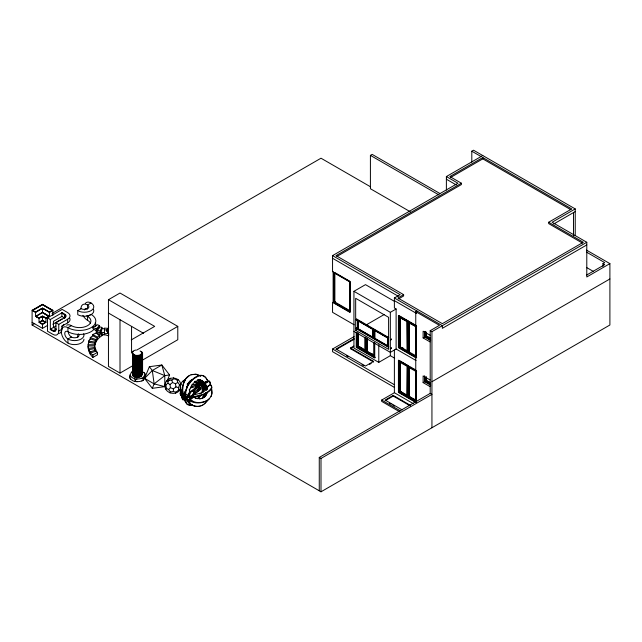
<?xml version="1.0" encoding="UTF-8"?>
<svg xmlns="http://www.w3.org/2000/svg" width="642" height="642" viewBox="0 0 642 642"><rect width="100%" height="100%" fill="white"/><g stroke="black" fill="none" stroke-linecap="round" stroke-linejoin="round"><path stroke-width="0.96" d="M202.768 383.306L202.11 380.85L200.127 379.831A11.387 6.404 -58.7 0 0 197.343 380.184M203.185 383.579L202.519 381.035L200.545 380.08M94.735 346.255L94.96 342.082L95.939 340.717L90.273 338.824L88.644 341.103L88.644 343.502M209.613 382.335L209.565 381.508L209.926 382.191M199.341 382.536L199.18 380.971L198.017 379.807L200.143 381.276L202.005 383.86L199.341 382.536L200.858 381.669M205.119 393.859L204.028 396.957M186.742 387.872L188.042 383.651L191.244 380.032M205.552 393.113L205.247 394.373L205.584 393.514M141.762 353.983L141.256 355.114M141.762 356.037L141.256 357.177M141.762 357.064L141.256 358.204M141.762 359.127L141.256 360.266M141.762 361.189L141.256 362.321M141.762 362.216C140.646 365.467 135.045 364.817 133.4 362.232M141.762 364.271L141.256 365.41M141.762 366.333L141.256 367.473M141.762 367.36L141.256 368.5M141.762 369.423L141.256 370.562M141.762 371.477C140.758 374.567 135.863 373.997 133.857 372.143M141.762 372.512L141.256 373.652M141.762 374.567L141.256 375.706M142.002 374.936C140.959 378.684 133.769 378.684 132.613 375M131.69 371.903L129.973 375.129L129.973 377.825C131.787 382.191 138.046 382.231 141.882 380.955L143.27 379.887L143.68 377.159L145.012 374.286L144.257 372.841L142.075 371.582M132.485 353.084C131.891 357.987 141.392 358.701 142.668 354.416L141.978 353.012M132.485 354.119C131.899 358.332 138.343 358.958 141.152 357.433M132.485 355.146C131.899 359.36 138.343 359.985 141.152 358.461M132.485 356.174C131.891 361.069 141.392 361.791 142.668 357.506L141.978 356.101M132.485 357.209C131.899 361.414 138.343 362.048 141.152 360.523M132.485 358.236C131.899 362.449 138.343 363.075 141.152 361.55M132.485 359.263C131.899 363.476 138.343 364.102 141.152 362.586M132.485 360.29C131.891 365.194 141.392 365.908 142.668 361.623L141.978 360.218M132.485 361.326C131.899 365.539 138.343 366.165 141.152 364.64M132.485 362.353C131.899 366.566 138.343 367.192 141.152 365.667M132.485 363.38C131.891 368.275 141.392 368.998 142.668 364.712L141.978 363.308M132.485 364.415C131.899 368.62 138.343 369.254 141.152 367.73M132.485 365.442C131.899 369.656 138.343 370.282 141.152 368.757M132.485 366.47C131.891 371.365 141.392 372.087 142.668 367.802L141.978 366.389M132.485 367.497C131.899 371.71 138.343 372.344 141.152 370.819M132.485 368.532C131.899 372.745 138.343 373.371 141.152 371.846M132.485 369.559C131.891 374.455 141.392 375.177 142.668 370.891L141.978 369.479M132.485 370.586C131.899 374.8 138.343 375.434 141.152 373.909M132.485 371.622C131.899 375.827 138.343 376.461 141.152 374.936M132.485 372.649C131.899 376.862 138.343 377.488 141.152 375.963M132.485 373.676L133.006 376.076L136.152 377.6M144.257 372.841L145.381 374.342C145.277 376.814 144.538 380.088 141.882 380.955M92.873 357.425L92.873 355.018L90.273 353.068L95.939 351.182L97.496 352.354L97.496 354.753L92.873 357.425C88.885 353.606 87.007 347.635 88.644 342.306L94.96 343.277L94.623 346.343M207.061 392.8C206.234 398.192 198.097 400.704 194.301 396.78L194.606 396.491M141.914 352.707L141.256 354.087A4.783 2.761 0 0 1 133.319 354.36A4.783 2.761 0 0 1 135.927 350.018M209.3 381.805L209.156 380.778C201.797 382.167 194.839 388.258 188.852 393.097C182.994 403.529 186.212 386.476 188.876 384.381A16.339 9.437 -60 0 1 194.077 378.555L198.354 376.084A16.339 9.437 -60 0 1 203.554 375.907M180.29 386.556L180.924 384.157M189.149 389.999L189.262 389.582M211.571 386.588C213.016 388.908 208.827 391.708 207.045 392.768L205.384 396.419L203.634 397.783M211.122 396.459L211.74 394.108M204.357 383.852L204.942 385.73L202.96 384.582L203.097 384.101M186.653 386.805L186.798 386.283L186.461 387.142M189.502 375.538L185.915 378.668L183.243 384.422L182.689 390.352L183.355 395.376L188.507 384.173A16.339 9.437 -60 0 1 193.667 378.371A16.09 9.293 -60 0 1 197.993 375.867A16.339 9.437 -60 0 1 203.193 375.69L205.568 377.223L207.864 381.019M183.644 395.737C187.905 384.47 184.037 393.032 185.634 396.876L184.495 396.764L183.644 395.737L186.252 394.228M207.013 389.253L206.852 389.678L205.544 386.356L207.013 387.977M206.234 392.382L204.052 397.334M94.96 344.481C96.26 339.787 100.152 336.32 104.429 334.281M180.29 393.193L180.514 395.063L181.373 395.857L182.497 399.131L182.938 396.676L181.558 396.018L182.408 398.979M207.101 388.017C203.771 394.637 194.703 393.129 189.462 397.045C188.764 391.451 195.208 389.02 198.795 386.235C201.965 385.08 206.379 379.92 209.653 381.581M149.361 366.702L144.586 378.363L152.306 388.33L164.793 386.628L164.793 375.61L161.848 365.001L149.361 366.702L152.306 370.506L164.793 375.61L169.568 374.96L167 381.244M152.306 388.33L154.128 383.876L152.306 370.506L161.848 365.001L169.568 374.96M180.739 387.278C178.966 397.213 163.004 394.052 165.195 384.157C166.591 375.763 180.009 376.1 180.739 384.654L179.608 384.815L177.77 382.447L177.072 379.92L174.102 378.708L173.404 377.801M165.901 389.301L166.326 388.241L165.901 385.064L167.731 383.194L168.862 380.417L171.831 380.016L174.102 378.708M170.002 379.27L170.435 378.21M170.002 392.976L170.435 391.917L168.597 389.55L166.326 388.241M175.507 393.225L175.94 392.166L178.468 390.208L179.608 390.047M178.468 390.208L178.468 387.583L179.608 384.815M198.972 383.402L200.745 381.998M201.572 393.153C206.251 377.255 198.619 393.329 192.704 394.573M180.771 391.363L180.282 394.068M100.2 331.039L101.893 327.396L99.526 326.834L96.26 330.1L100.2 331.039L100.2 333.447L108.659 335.846L108.659 333.447L106.965 329.795L104.429 329.988M101.893 329.795L100.2 333.447L92.873 328.6L92.873 327.396L97.496 324.732L99.526 325.63L99.526 328.03M106.965 330.871L108.659 327.227M202.928 392.302L205.231 387.27L205.552 389.614M186.597 396.973L189.759 392.952C188.114 394.581 190.249 398.497 186.597 396.973L189.197 395.472M63.783 324.346A4.414 2.544 -60 0 1 61.881 326.184L61.881 329.25L58.759 331.055A8.169 4.719 60 0 1 52.981 334.394L47.492 331.224L47.492 317.878L50.325 319.515L62.17 312.67L65.187 314.444A4.165 2.407 0 0 1 65.187 317.373L55.926 322.749L55.902 329.852A4.165 2.407 60 0 1 53.366 331.312L50.325 329.587L50.614 329.089L53.27 330.622L56.103 328.985L53.446 327.452L53.446 321.313L61.881 316.442L64.537 317.975A3.756 2.167 0 0 1 64.858 318.191M62.17 312.67L61.881 313.176L64.537 314.708L64.537 317.975M204.252 394.501L203.193 396.258A16.339 9.437 -60 0 1 202.423 397.382M187.464 384.141L189.904 380.955M204.613 394.71L203.554 396.467A16.339 9.437 -60 0 1 202.382 398.128M209.573 398.61L204.341 403.85M207.406 400.311L204.71 403.722L202.663 405.038M207.061 389.301L206.411 390.063M133.006 351.294C130.446 355.66 138.319 357.281 141.152 355.379M200.192 395.496L200.127 395.592A11.387 6.741 -61.3 0 1 197.343 398.522M200.617 395.745L200.545 395.841A11.387 6.404 -58.7 0 1 197.704 398.738M141.256 354.087L141.762 352.948L141.128 351.792M193.507 391.187L194.077 390.456L192.343 391.451M199.734 389.18L198.017 390.175L199.18 388.089L199.341 385.754M190.048 398.594L192.022 397.374L189.591 397.502L190.048 398.594L191.613 397.687M207.045 400.592C202.102 402.943 194.173 403.978 190.329 399.075C195.184 395.504 202.118 396.523 207.045 392.768M198.129 383.491L198.691 382.656L195.545 381.95L197.985 383.346M152.306 370.506L144.586 378.363L154.128 383.876L164.793 386.628M168.597 389.55L170.435 387.68L170.002 384.502L167.731 383.194M98.876 328.688L96.26 331.296L96.26 328.897L99.526 325.63M203.225 387.535L193.362 394.958M193.09 391.323L194.077 390.456M143.68 377.159C139.852 379.912 132.228 379.952 129.973 375.129M136.915 381.725L135.374 381.107L135.374 380.12L136.915 379.029M198.017 390.175L202.005 385.673L201.066 385.665M187.079 384.125L190.538 382.255M183.082 381.525L185.105 379.984M154.128 383.876L164.793 375.61M170.002 384.502L172.537 382.536L175.507 383.755L177.77 382.447M175.94 392.166L173.404 391.516L173.404 388.892L175.94 386.933L178.468 387.583M90.273 339.225L90.273 337.628L92.873 335.67L97.496 338.342L95.939 339.514L95.939 341.913M194.357 381.91L195.377 381.171M197.319 391.644L198.611 390.721M191.34 380.064L192.704 379.422M141.256 356.149L138.72 357.121L135.47 356.687M141.256 359.231L137.621 360.234L134.563 359.327M141.256 366.438L138.72 367.417L135.47 366.983M141.256 369.527L138.72 370.506L135.47 370.073M197.985 384.43L195.545 385.866L198.691 385.328L198.129 384.293M193.122 393.682L197.993 389.301L198.811 385.786L190.618 387.904M193.25 394.421L196.019 392.567M131.305 372.256L131.714 372.232M143.68 379.855L143.27 379.887M586.499 250.115L609.9 263.621L609.9 325.004L321 491.796L32.1 325.004L32.1 310.327L42.5 304.324L52.901 310.327L52.901 315.326M32.565 310.327L42.5 304.589L52.435 310.455L49.434 312.197L42.5 308.192L35.567 312.197L32.565 310.455L35.567 312.06L42.5 308.056L49.434 312.06L52.435 310.327M32.565 310.455L42.5 304.725L52.435 310.455M32.1 310.327L35.567 312.325L42.5 308.32L49.434 312.325L52.901 310.327M35.567 312.325L35.567 316.329L42.5 312.325L49.434 316.329L49.434 312.325M36.032 316.466L42.5 312.598L48.969 316.466L45.967 318.199L42.5 316.193L39.034 318.199L36.032 316.466L39.034 318.063L42.5 316.065L45.967 318.063L48.969 316.329M35.567 316.329L39.034 318.336L42.5 316.329L45.967 318.336L49.434 316.329M32.1 325.004L34.7 323.504M52.05 313.481L321 158.213L370.41 186.734M39.034 318.336L39.034 322.332L42.5 320.334L45.967 322.332L45.967 318.336M39.499 322.332L42.5 320.599L45.502 322.332L42.5 324.202L39.499 322.332L42.5 324.074L45.502 322.332M39.499 322.469L42.5 320.735L45.502 322.469M47.492 317.878L62.17 309.404L67.659 312.574A8.169 4.719 0 0 1 67.659 319.243L67.659 322.846L61.881 326.184M39.034 322.332L42.5 324.338L45.967 322.332M32.1 322.332L42.5 328.343L47.701 325.333M52.796 324.218L61.881 318.978A4.414 2.544 -60 0 1 61.857 319.467M77.754 310.664L81.221 308.666A4.494 2.592 0 0 0 87.577 308.666A4.494 2.592 0 0 0 87.577 304.998L91.044 302.992A9.397 5.425 0 0 1 91.044 310.664A9.397 5.425 0 0 1 77.754 310.664L77.754 314.668A9.397 5.425 0 0 0 89.102 315.535A9.397 5.425 0 0 0 93.483 309.428M50.325 329.25L55.918 326.024M55.926 322.749L58.759 324.387L67.659 319.243M132.942 365.619L120.006 373.09L108.45 366.413L108.45 299.694L120.006 293.025L177.786 326.385L177.786 339.73L142.428 360.146M86.758 315.736A4.494 2.592 60 0 0 87.577 316.337A11.444 6.605 0 0 1 87.577 325.679A11.444 6.605 0 0 1 71.398 325.679L67.932 327.677A9.397 5.425 60 0 0 61.287 331.513A9.397 5.425 60 0 0 67.932 343.021A9.397 5.425 0 0 0 78.18 344.2A9.397 5.425 0 0 0 83.974 339.185M410.278 211.756L370.41 188.74L370.41 155.38L372.143 154.377L439.738 193.403M78.468 333.888A4.494 2.592 0 0 1 77.313 337.243A4.494 2.592 0 0 1 71.398 337.018L67.932 339.024L67.932 343.021M92.873 355.018L97.496 352.354M131.273 339.899L154.674 326.385L108.45 299.694M471.806 162.153L471.806 151.199L473.539 150.204L575.232 208.915L575.232 235.598M136.698 350.107L177.786 326.385M446.383 190.08L446.383 176.558L482.784 155.541M582.454 243.109L548.653 223.593L548.653 222.26L571.765 208.915L482.784 157.539L449.849 176.558L461.405 183.227L461.405 184.559L336.889 256.447M450.716 177.393L482.784 158.871L570.899 209.749M354.224 324.836L332.556 312.325L332.556 302.318L349.89 312.325L349.89 281.637L332.556 271.63L332.556 255.612L457.939 183.227L446.383 176.558M461.405 183.227L336.023 255.612L403.625 294.646L403.625 295.978L398.674 298.843M185.217 379.647C178.741 382.094 180.707 389.734 180.282 394.076M335.445 301.652L334.289 302.318L334.289 272.962M394.67 358.196L390.336 355.692L378.78 362.369L353.935 348.02L353.935 291.308L365.491 284.639L394.092 301.154M198.53 383.908L200.063 383.025M195.545 385.866L198.563 384.125M180.41 394.613L181.277 395.384L182.793 394.509M181.469 395.544L183.05 396.299L181.469 393.129L181.469 395.544L182.962 394.678M198.972 384.518L199.253 385.272L201.492 383.98M183.355 395.376L185.089 394.373M202.96 384.582L204.702 383.579M184.398 395.568L186.132 394.565M204.678 384.101C205.889 388.522 204.646 381.284 207.839 382.512M190.465 396.194L192.736 394.886M205.247 384.004L205.649 385.97L206.716 386.813L209.741 385.064M208.498 386.58C205.841 386.725 207.928 390.729 206.868 386.99L210.688 384.791L211.876 387.126C207.695 394.726 197.423 396.291 189.462 397.045M189.591 397.502L191.87 396.178M190.329 399.075L193.507 397.238M388.314 338.382L356.246 319.868L356.246 319.331L356.711 319.066L388.779 337.58M356.246 319.868L356.711 319.066M416.048 360.531L396.114 349.023L396.114 308.987L394.381 307.991L394.381 297.984L400.159 294.646L332.556 255.612M357.867 320.799L358.324 320.535L358.324 328.808L357.867 329.073L357.867 320.27L357.401 320.535L357.401 328.808L357.867 328.535M403.625 294.646L397.847 297.984L442.338 323.664L583.321 242.275L548.653 222.26M388.603 347.354L356.246 328.672L356.246 328.142L356.711 327.869L388.779 346.383M356.246 328.672L356.711 327.869M355.668 330.341L388.603 349.352L388.603 317.333L355.668 298.313L355.668 330.341L357.401 329.338M366.068 325.004L384.269 314.492M353.935 291.308L390.336 312.325L396.114 308.987M394.092 387.214L332.556 351.688L332.556 349.023L354.119 336.577M575.232 208.915L552.12 222.26L586.788 242.275L586.788 276.967L609.9 263.621M354.127 338.567L336.023 349.023L365.491 366.036L373.58 361.366L350.468 348.02L350.468 348.686L373.58 362.032M336.023 349.689L354.127 339.233M553.829 223.938L575.232 211.579M374.623 329.94L374.158 330.205L374.158 338.478L374.623 338.214M375.08 330.205L374.623 330.478L374.623 338.743L375.08 338.478M400.159 346.688L400.159 317.597L407.148 321.634L407.148 350.725L400.046 346.752L400.391 317.461M350.468 348.02L353.894 346.046M350.468 348.686L353.036 347.202M415.759 402.438L415.759 311.659L416.915 310.993M358.092 333.246L358.445 346.086M400.046 317.662L407.381 321.498M407.726 321.297L407.726 351.993L399.348 347.153L399.348 316.466L408.071 321.096M409.115 351.856L409.115 322.765L416.104 326.802L416.104 355.893L409.002 351.92L409.347 322.637M358.092 346.287L365.434 350.123M388.025 337.676L387.559 337.949L387.559 346.223L388.025 345.95M367.047 338.414L367.401 351.254M409.002 322.838L416.337 326.674M367.047 351.455L374.39 355.291L372.055 353.951M369.535 364.367L371.156 363.436M396.114 349.023L390.336 352.354L353.935 331.344M319.267 490.801L319.267 457.441L430.204 393.385L430.204 330.67L439.449 325.333L415.759 311.659M430.204 330.67L431.938 331.673L586.788 242.275M430.06 335.236L423.126 331.232L423.126 337.909L426.649 335.87M586.788 244.939L442.338 328.335L442.338 325.671L394.381 297.984M407.381 350.588L407.036 321.698M400.046 362.369L400.159 391.387L407.148 395.424L407.148 366.333L400.046 362.369L400.046 391.451L407.381 395.287M416.337 355.756L415.992 326.874M407.381 366.205L407.036 395.488M407.726 366.004L407.726 396.692L399.348 391.853L399.348 361.165L408.071 365.804M409.002 367.537L409.115 396.555L416.104 400.592L416.104 371.509L409.002 367.537L409.002 396.628L416.337 400.464M416.337 371.373L415.992 400.664M602.966 266.502L602.966 263.621L604.7 262.618L586.499 252.113M586.732 274.993L604.7 264.624L602.966 263.621M399.645 411.771L381.669 401.394L381.669 400.062L394.381 392.719L413.448 403.73M410.326 405.262L393.225 395.392L385.136 400.062L402.237 409.933M400.046 391.451L402.719 392.599M385.136 400.728L393.225 396.058L410.326 405.937M430.06 379.944L423.126 375.939L423.126 382.608L424.571 381.773M425.614 377.616L425.614 381.171L430.148 383.394M426.304 377.039L426.649 380.578M431.938 381.717L609.9 278.965M409.002 396.628L410.896 397.326M319.267 457.441L321 458.436L431.938 394.389L430.204 393.385M201.789 384.67L202.928 384.109M191.228 374.743C183.548 377.055 182.834 385.77 181.373 392.39L180.161 387.11M200.826 405.88L202.952 404.958M92.873 334.474L96.26 332.973L99.526 336.239L97.496 337.138L92.873 334.474L92.873 336.071M188.403 382.833L190.618 381.918M202.896 398.088L199.702 398.979M129.596 376.782L130.719 376.581M144.827 375.554L145.381 375.329M190.538 387.399L197.784 383.844L194.799 382.191M199.614 393.995L200.874 393.49M90.273 351.864L95.939 349.978L94.96 348.614L88.644 349.593L90.273 351.864L90.273 354.264M184.559 399.797L182.898 399.87C182.665 391.355 184.776 405.174 188.507 404.741A16.339 9.437 -60 0 0 192.263 404.982M134.363 381.372L135.374 381.107M191.934 384.919L198.041 383.475M211.403 386.091L210.785 385.264M180.498 394.597L181.004 394.18L181.277 395.384M191.019 374.784L196.019 374.214L200.858 375.955M201.034 405.84C195.505 407.863 188.804 404.853 186.501 399.468C184.784 396.555 185.803 405.583 188.876 404.942A16.339 9.437 -60 0 0 192.672 405.166M108.546 330.622L106.965 330.999L107.984 333.19M96.26 333.375L96.26 331.77L99.526 335.036L101.893 334.474M192.295 374.471L196.019 374.302L200.593 376.052M199.831 406.137C196.051 407.06 189.165 405.439 189.462 400.512C198.298 406.522 215.078 400.953 211.571 388.739M88.644 348.389L94.96 347.41L94.623 345.95L88.082 345.95L88.644 350.789M166.326 381.388L167.466 381.228M177.072 379.92L178.203 379.767M170.435 391.917L173.404 391.516M104.429 333.768L108.659 333.447M183.139 399.653L182.4 399.059M199.253 385.272L202.366 384.879L199.253 382.857M88.082 344.746L94.623 344.746M195.906 381.613L198.811 382.319L198.057 380.192M107.816 328.359L104.429 328.102L104.429 334.963M104.429 328.792L101.893 328.6L100.2 332.243L104.429 332.564M88.644 341.103L94.96 342.082M135.47 355.66C137.861 356.567 141.866 356.23 142.668 353.389L141.978 351.976L140.084 350.973M135.47 360.812C137.861 361.719 141.866 361.374 142.668 358.541L141.978 357.129M135.47 361.839C137.861 362.746 141.866 362.401 142.668 359.568L141.978 358.156M135.47 365.956C137.861 366.863 141.866 366.518 142.668 363.685L141.978 362.273M135.47 372.135C137.861 373.042 141.866 372.697 142.668 369.864L141.978 368.452M135.47 374.19C137.861 375.105 141.866 374.759 142.668 371.919L141.978 370.514M135.47 375.225C137.861 376.132 141.866 375.787 142.668 372.954L141.978 371.541M90.273 337.628L95.939 339.514M170.435 387.68L173.404 388.892M92.873 327.396L96.26 328.897M141.882 378.258L143.27 378.9M134.563 364.479C137.043 365.972 141.673 365.788 142.668 362.658L141.978 361.245M204.092 376.148L205.841 377.953M196.019 398.53L194.959 397.952M471.806 151.199L481.051 156.536M446.383 179.222L456.285 184.944M586.499 267.457L593.433 271.462M370.41 155.38L438.871 194.903M332.556 258.285L398.425 296.315M394.381 300.649L416.65 313.505M334.835 272.609L350.179 281.469L350.179 312.156L333.134 302.318L333.134 271.63M416.417 325.654L398.77 315.463L398.77 347.491L416.417 357.674M416.072 325.855L398.425 315.663L398.425 347.691L416.072 357.875M416.682 326.473L408.304 321.634L408.304 352.322L416.682 357.161M428.984 337.219L430.533 338.117M430.301 338.246L426.416 336.007L426.304 332.339L426.304 336.071L430.188 338.318M430.148 338.687L425.959 336.272L425.959 331.826M430.638 339.377L425.614 336.472L425.614 332.026M430.236 339.61L425.205 336.705L425.205 331.368M430.694 340.541L424.627 337.042L424.627 331.922M423.126 337.909L430.06 341.913M350.179 310.824L334.867 301.989L334.867 273.604M356.246 319.331L388.314 337.844M372.769 329.137L358.092 320.663L358.092 328.937L372.769 337.411M401.94 347.45L403.497 348.349M356.246 328.142L388.314 346.656M399.613 360.652L405.495 364.046M407.172 365.017L408.858 365.988M410.535 366.959L412.22 367.93M413.897 368.901L415.583 369.864M416.072 370.554L398.425 360.363L398.425 392.39L415.238 402.093M416.682 371.172L408.304 366.333L408.304 397.029L416.682 401.86M427.428 381.019L429.755 382.367M430.301 382.953L426.416 380.706L426.416 376.974M426.304 380.77L430.188 383.017M425.614 381.171L430.638 384.077M430.236 384.309L425.205 381.404L425.205 376.958M430.694 385.248L424.627 381.741L424.627 375.739M423.126 382.608L430.06 386.612M359.993 346.985L362.329 348.325M374.735 356.695L366.357 351.856L366.357 337.997M375.313 357.698L356.824 347.017L356.824 333.013M346.423 355.692L348.157 356.695M362.024 364.704L363.757 365.699M332.556 349.023L394.092 384.55M412.453 398.217L414.78 399.565M416.417 402.382L398.77 392.19L398.77 360.162M389.413 403.2L391.122 404.187M392.832 405.174L394.541 406.161M381.669 400.062L400.504 410.936M108.45 313.039L143.543 333.302M48.969 316.466L42.5 312.598M198.434 379.727L201.516 382.287L202.567 384.285M134.563 355.211L133.4 353.999M133.857 356.703C136.232 358.902 141.513 358.814 142.668 355.451L141.978 354.039M134.563 360.355L133.4 359.143M133.857 361.847C136.232 364.046 141.513 363.966 142.668 360.595L141.978 359.183M134.563 365.507L133.4 364.295M133.857 366.999C136.232 369.198 141.513 369.11 142.668 365.747L141.978 364.335M134.563 371.686L133.4 370.474M134.563 373.74L133.4 372.529M210.086 384.293L210.496 384.63L209.982 382.68M210.111 384.727L210.592 385.104M202.23 380.77L203.337 381.805M205.641 384.261L206.716 386.813M130.719 379.278L129.596 377.769M202.615 381.091L204.164 383.017M168.164 379.518L168.862 380.417M165.195 384.157L165.901 385.064M141.978 355.066L142.668 356.479C141.433 360.018 135.382 360.082 133.4 357.088M141.978 365.362L142.668 366.775C141.433 370.314 135.382 370.37 133.4 367.385M141.978 367.425L142.668 368.829C141.433 372.376 135.382 372.432 133.4 369.439M141.978 372.569L142.668 373.981C141.433 377.52 135.382 377.576 133.4 374.591M133.4 355.026L133.857 355.676M133.4 360.178L133.857 360.82M133.4 365.322L133.857 365.972M134.363 378.676L135.374 380.12M203.265 381.854L203.843 382.776M206.371 378.443L207.543 380.778M206.716 390.023L205.649 387.784L205.801 389.702M206.403 378.523L206.668 379.237M210.688 384.791L209.653 381.669M171.831 380.016L172.537 382.536M206.868 386.99C204.902 379.454 192.568 390.328 193.274 394.838M211.563 389.389L211.627 389.814M175.507 383.755L175.94 386.933M94.735 348.036L94.96 349.81L94.96 347.41M211.531 390.256L211.876 393.506M189.302 393.434L189.968 388.819L191.95 385.048A11.387 6.741 -61.3 0 1 194.727 382.118L197.704 380.401A11.387 6.741 -61.3 0 1 200.593 380.056M573.499 212.582L573.499 235.598M482.784 157.539L482.784 158.871M431.938 331.673L431.938 427.749M425.959 377.416L425.959 380.971M394.381 350.01L394.381 392.719M393.225 395.392L393.225 396.058M390.336 312.325L390.336 355.692M378.78 344.626L378.78 362.369M374.735 342.836L374.735 358.027L356.246 347.354L356.246 332.339M374.158 342.387L374.158 355.427L367.168 351.391L367.168 338.35M374.045 342.451L374.045 355.491M372.537 329.274L372.537 337.548M365.779 337.66L365.779 351.527L357.401 346.688L357.401 332.829M365.202 337.219L365.202 350.259L358.212 346.223L358.212 333.182M365.089 337.283L365.089 350.323M321 458.436L321 491.796M131.562 326.385L131.562 353.068M120.006 319.716L120.006 373.09M106.965 329.795L106.965 331.4M101.893 327.396L101.893 329.001M101.893 333.27L101.893 335.678M99.526 335.036L99.526 337.443M97.496 337.138L97.496 339.538M95.939 349.978L95.939 351.575M90.538 323.303A11.444 6.605 0 0 0 87.577 320.342L87.577 316.337L91.044 314.339A16.339 9.437 0 0 1 91.044 327.677A16.339 9.437 0 0 1 67.932 327.677L67.932 331.681A4.494 2.592 60 0 0 64.754 333.519A4.494 2.592 60 0 0 67.932 339.024A9.397 5.425 0 0 0 79.279 339.883A9.397 5.425 0 0 0 83.661 333.784M77.754 334.354L77.754 337.355M61.881 312.839L61.881 316.442M58.759 324.387L58.759 331.055M50.325 319.515L50.325 329.587M42.5 308.32L42.5 312.325M42.5 316.329L42.5 320.334M42.5 324.338L42.5 328.343M85.29 303.505A9.397 5.425 60 0 1 91.044 302.992M84.511 309.942A4.494 2.592 60 0 1 87.577 308.995L87.577 304.998A9.397 5.425 60 0 0 80.932 308.834M71.398 337.018A4.494 2.592 60 0 1 68.221 331.513M87.577 320.342A9.397 5.425 60 0 1 82.882 315.382M95.281 322.565A16.339 9.437 0 0 1 95.586 326.65M93.644 329.731A16.339 9.437 0 0 1 67.932 331.681M66.704 325.213A9.397 5.425 60 0 1 71.398 325.679M69.769 318.296A8.169 4.719 0 0 1 67.659 322.846M61.881 329.25A8.169 4.719 60 0 1 58.992 333.367M55.926 329.089A3.756 2.167 60 0 1 53.27 330.622M64.537 314.708A3.756 2.167 0 0 1 64.537 317.782M182.456 389.229L182.938 394.87L181.558 392.808L182.497 388.771L182.456 389.221M203.217 387.832L202.27 392.623L204.942 386.909L204.1 385.882L202.96 385.77L203.217 387.832M185.353 399.099L185.698 402.197L183.644 396.917L185.634 398.064L185.353 399.099M188.941 400.335C190.594 407.052 187.737 400.889 186.597 398.786L188.941 400.335M185.795 397.575L185.145 397.286L185.795 397.575M202.856 384.911L203.45 385.361L202.856 384.911M181.277 392.711C181.004 395.432 179.527 386.893 181.277 392.711M183.532 396.074L183.965 396.612L183.532 396.074M205.127 386.412L204.621 386.035L205.127 386.412M186.397 397.406L186.397 398.225L189.093 399.934L189.727 398.931L189.093 397.518L186.397 397.406M189.928 399.533L189.591 400.175L192.022 401.29L189.928 399.533M373.467 329.274L373.002 329.539L373.002 337.812L373.467 337.548L373.467 329.274M388.49 337.949L388.025 338.214L388.025 346.487L388.49 346.223L388.49 337.949M391.379 339.08L390.914 339.883L391.379 339.08M391.379 347.884L390.914 348.686L391.379 347.884M349.601 281.806L333.712 272.625L333.712 301.989L349.601 311.161L349.601 281.806M387.792 337.812L374.848 330.341L374.848 338.615L387.792 346.086L387.792 337.812"/></g></svg>
